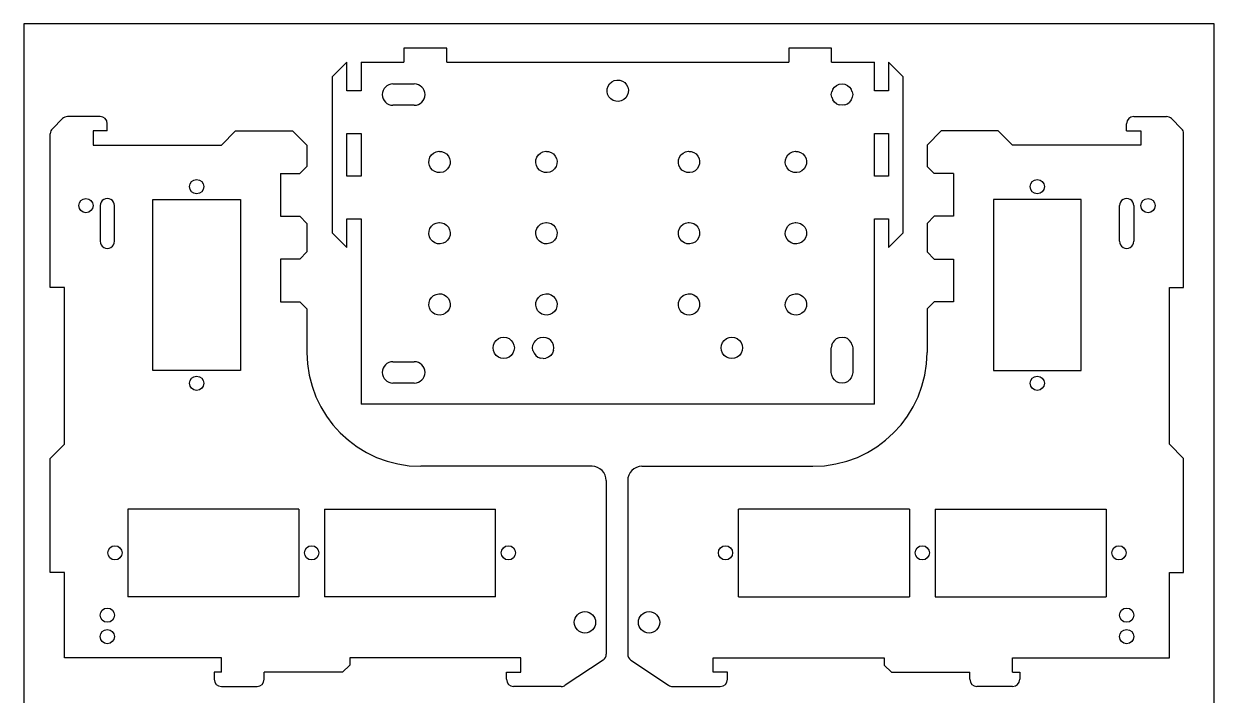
# Model space of a CAD drawing. Header units: inches. Extents: x 222 to 389, y -88 to 138.
# Drawn here: x 222.2 to 389.2, y 44.2 to 138.4 of the extents above; entities that cross this region are included whole.
import ezdxf

# ---------------------------------------------------------------- set-up
doc = ezdxf.new("R2010")
doc.units = ezdxf.units.IN
doc.header["$MEASUREMENT"] = 0

msp = doc.modelspace()

# ---------------------------------------------------------------- linework, layer by layer
for p, q in [((275.54, 135.03), (275.54, 133.03)), ((281.54, 135.03), (275.54, 135.03)), ((281.54, 133.03), (281.54, 135.03)), ((329.54, 135.03), (329.54, 133.03)), ((335.54, 135.03), (329.54, 135.03)), ((335.54, 133.03), (335.54, 135.03)), ((265.54, 131.03), (267.54, 133.03)), ((267.54, 129.03), (267.54, 133.03)), ((269.54, 133.03), (269.54, 129.03)), ((269.54, 133.03), (275.54, 133.03)), ((281.54, 133.03), (329.54, 133.03)), ((335.54, 133.03), (341.54, 133.03)), ((341.54, 129.03), (341.54, 133.03)), ((345.54, 131.03), (343.54, 133.03)), ((343.54, 133.03), (343.54, 129.03)), ((265.54, 109.03), (265.54, 131.03)), ((304.4, 130.02), (304.7, 130.28)), ((304.7, 130.28), (305.05, 130.45)), ((305.05, 130.45), (305.43, 130.53)), ((305.43, 130.53), (305.54, 130.52)), ((305.54, 130.52), (305.82, 130.51)), ((305.82, 130.51), (306.19, 130.38)), ((306.19, 130.38), (306.52, 130.17)), ((345.54, 131.03), (345.54, 109.03)), ((269.54, 129.03), (267.54, 129.03)), ((274, 129.99), (277, 129.99)), ((304.04, 128.93), (304.06, 129.32)), ((304.12, 128.54), (304.04, 128.93)), ((304.06, 129.32), (304.19, 129.69)), ((304.19, 129.69), (304.4, 130.02)), ((306.52, 130.17), (306.78, 129.87)), ((306.78, 129.87), (306.95, 129.52)), ((307.01, 128.75), (306.88, 128.38)), ((306.95, 129.52), (307.03, 129.14)), ((307.03, 129.14), (307.01, 128.75)), ((335.5, 128.49), (335.55, 128.88)), ((335.7, 129.24), (335.55, 128.88)), ((335.7, 129.24), (335.94, 129.55)), ((335.94, 129.55), (336.25, 129.79)), ((336.25, 129.79), (336.61, 129.94)), ((336.61, 129.94), (337, 129.99)), ((337, 129.99), (337.38, 129.94)), ((337.38, 129.94), (337.75, 129.79)), ((337.75, 129.79), (338.06, 129.55)), ((338.06, 129.55), (338.29, 129.24)), ((338.44, 128.88), (338.29, 129.24)), ((338.44, 128.88), (338.5, 128.49)), ((343.54, 129.03), (341.54, 129.03)), ((277, 126.99), (274, 126.99)), ((304.29, 128.19), (304.12, 128.54)), ((304.55, 127.9), (304.29, 128.19)), ((304.88, 127.68), (304.55, 127.9)), ((305.25, 127.56), (304.88, 127.68)), ((305.64, 127.54), (305.25, 127.56)), ((306.03, 127.62), (305.64, 127.54)), ((306.38, 127.79), (306.03, 127.62)), ((306.67, 128.05), (306.38, 127.79)), ((306.88, 128.38), (306.67, 128.05)), ((335.55, 128.11), (335.5, 128.49)), ((335.55, 128.11), (335.7, 127.74)), ((335.94, 127.43), (335.7, 127.74)), ((336.25, 127.19), (335.94, 127.43)), ((336.25, 127.19), (336.61, 127.04)), ((337, 126.99), (336.61, 127.04)), ((337.38, 127.04), (337, 126.99)), ((337.38, 127.04), (337.75, 127.19)), ((337.75, 127.19), (338.06, 127.43)), ((338.29, 127.74), (338.06, 127.43)), ((338.44, 128.11), (338.29, 127.74)), ((338.5, 128.49), (338.44, 128.11)), ((232.93, 125.41), (228.34, 125.41)), ((377.93, 125.41), (382.51, 125.41)), ((227.63, 125.12), (226.22, 123.7)), ((233.93, 123.41), (233.93, 124.41)), ((376.93, 123.41), (376.93, 124.41)), ((383.22, 125.12), (384.63, 123.7)), ((225.93, 101.41), (225.93, 123)), ((231.93, 123.41), (231.93, 121.41)), ((233.93, 123.41), (231.93, 123.41)), ((251.93, 123.41), (249.93, 121.41)), ((251.93, 123.41), (259.93, 123.41)), ((259.93, 123.41), (261.93, 121.41)), ((267.54, 123.03), (269.54, 123.03)), ((267.54, 117.03), (267.54, 123.03)), ((269.54, 123.03), (269.54, 117.03)), ((341.54, 123.03), (343.54, 123.03)), ((341.54, 117.03), (341.54, 123.03)), ((343.54, 123.03), (343.54, 117.03)), ((350.93, 123.41), (348.93, 121.41)), ((358.93, 123.41), (350.93, 123.41)), ((358.93, 123.41), (360.93, 121.41)), ((376.93, 123.41), (378.93, 123.41)), ((378.93, 123.41), (378.93, 121.41)), ((384.93, 101.41), (384.93, 123)), ((231.93, 121.41), (249.93, 121.41)), ((261.93, 121.41), (261.93, 118.41)), ((279.4, 120.02), (279.7, 120.28)), ((279.7, 120.28), (280.05, 120.45)), ((280.05, 120.45), (280.43, 120.53)), ((280.43, 120.53), (280.54, 120.52)), ((280.54, 120.52), (280.82, 120.51)), ((280.82, 120.51), (281.19, 120.38)), ((281.19, 120.38), (281.52, 120.17)), ((294.4, 120.02), (294.7, 120.28)), ((294.7, 120.28), (295.05, 120.45)), ((295.05, 120.45), (295.43, 120.53)), ((295.43, 120.53), (295.54, 120.52)), ((295.54, 120.52), (295.82, 120.51)), ((295.82, 120.51), (296.19, 120.38)), ((296.19, 120.38), (296.52, 120.17)), ((314.4, 120.02), (314.7, 120.28)), ((314.7, 120.28), (315.05, 120.45)), ((315.05, 120.45), (315.43, 120.53)), ((315.43, 120.53), (315.54, 120.52)), ((315.54, 120.52), (315.82, 120.51)), ((315.82, 120.51), (316.19, 120.38)), ((316.19, 120.38), (316.52, 120.17)), ((329.4, 120.02), (329.7, 120.28)), ((329.7, 120.28), (330.05, 120.45)), ((330.05, 120.45), (330.43, 120.53)), ((330.43, 120.53), (330.54, 120.52)), ((330.54, 120.52), (330.82, 120.51)), ((330.82, 120.51), (331.19, 120.38)), ((331.19, 120.38), (331.52, 120.17)), ((348.93, 121.41), (348.93, 118.41)), ((378.93, 121.41), (360.93, 121.41)), ((279.04, 118.93), (279.06, 119.32)), ((279.12, 118.54), (279.04, 118.93)), ((279.06, 119.32), (279.19, 119.69)), ((279.19, 119.69), (279.4, 120.02)), ((281.52, 120.17), (281.78, 119.87)), ((281.78, 119.87), (281.95, 119.52)), ((282.01, 118.75), (281.88, 118.38)), ((281.95, 119.52), (282.03, 119.14)), ((282.03, 119.14), (282.01, 118.75)), ((294.04, 118.93), (294.06, 119.32)), ((294.12, 118.54), (294.04, 118.93)), ((294.06, 119.32), (294.19, 119.69)), ((294.19, 119.69), (294.4, 120.02)), ((296.52, 120.17), (296.78, 119.87)), ((296.78, 119.87), (296.95, 119.52)), ((297.01, 118.75), (296.88, 118.38)), ((296.95, 119.52), (297.03, 119.14)), ((297.03, 119.14), (297.01, 118.75)), ((314.04, 118.93), (314.06, 119.32)), ((314.12, 118.54), (314.04, 118.93)), ((314.06, 119.32), (314.19, 119.69)), ((314.19, 119.69), (314.4, 120.02)), ((316.52, 120.17), (316.78, 119.87)), ((316.78, 119.87), (316.95, 119.52)), ((317.01, 118.75), (316.88, 118.38)), ((316.95, 119.52), (317.03, 119.14)), ((317.03, 119.14), (317.01, 118.75)), ((329.04, 118.93), (329.06, 119.32)), ((329.12, 118.54), (329.04, 118.93)), ((329.06, 119.32), (329.19, 119.69)), ((329.19, 119.69), (329.4, 120.02)), ((331.52, 120.17), (331.78, 119.87)), ((331.78, 119.87), (331.95, 119.52)), ((332.01, 118.75), (331.88, 118.38)), ((331.95, 119.52), (332.03, 119.14)), ((332.03, 119.14), (332.01, 118.75)), ((258.21, 117.41), (260.93, 117.41)), ((258.21, 117.41), (258.21, 111.41)), ((261.93, 118.41), (260.93, 117.41)), ((269.54, 117.03), (267.54, 117.03)), ((279.29, 118.19), (279.12, 118.54)), ((279.55, 117.9), (279.29, 118.19)), ((279.88, 117.68), (279.55, 117.9)), ((280.25, 117.56), (279.88, 117.68)), ((280.64, 117.54), (280.25, 117.56)), ((281.03, 117.62), (280.64, 117.54)), ((281.38, 117.79), (281.03, 117.62)), ((281.67, 118.05), (281.38, 117.79)), ((281.88, 118.38), (281.67, 118.05)), ((294.29, 118.19), (294.12, 118.54)), ((294.55, 117.9), (294.29, 118.19)), ((294.88, 117.68), (294.55, 117.9)), ((295.25, 117.56), (294.88, 117.68)), ((295.64, 117.54), (295.25, 117.56)), ((296.03, 117.62), (295.64, 117.54)), ((296.38, 117.79), (296.03, 117.62)), ((296.67, 118.05), (296.38, 117.79)), ((296.88, 118.38), (296.67, 118.05)), ((314.29, 118.19), (314.12, 118.54)), ((314.55, 117.9), (314.29, 118.19)), ((314.88, 117.68), (314.55, 117.9)), ((315.25, 117.56), (314.88, 117.68)), ((315.64, 117.54), (315.25, 117.56)), ((316.03, 117.62), (315.64, 117.54)), ((316.38, 117.79), (316.03, 117.62)), ((316.67, 118.05), (316.38, 117.79)), ((316.88, 118.38), (316.67, 118.05)), ((329.29, 118.19), (329.12, 118.54)), ((329.55, 117.9), (329.29, 118.19)), ((329.88, 117.68), (329.55, 117.9)), ((330.25, 117.56), (329.88, 117.68)), ((330.64, 117.54), (330.25, 117.56)), ((331.03, 117.62), (330.64, 117.54)), ((331.38, 117.79), (331.03, 117.62)), ((331.67, 118.05), (331.38, 117.79)), ((331.88, 118.38), (331.67, 118.05)), ((343.54, 117.03), (341.54, 117.03)), ((348.93, 118.41), (349.93, 117.41)), ((352.64, 117.41), (349.93, 117.41)), ((352.64, 117.41), (352.64, 111.41)), ((240.31, 89.77), (240.31, 113.77)), ((240.31, 113.77), (252.61, 113.77)), ((252.61, 113.77), (252.61, 89.77)), ((358.24, 113.77), (358.24, 89.77)), ((370.54, 113.77), (358.24, 113.77)), ((370.54, 89.77), (370.54, 113.77)), ((232.93, 112.91), (232.93, 107.91)), ((234.93, 107.91), (234.93, 112.91)), ((375.93, 107.91), (375.93, 112.91)), ((377.93, 112.91), (377.93, 107.91)), ((258.21, 111.41), (260.93, 111.41)), ((260.93, 111.41), (261.93, 110.41)), ((261.93, 110.41), (261.93, 106.41)), ((267.54, 111.03), (269.54, 111.03)), ((267.54, 107.03), (267.54, 111.03)), ((269.54, 111.03), (269.54, 85.03)), ((279.4, 110.02), (279.7, 110.28)), ((279.7, 110.28), (280.05, 110.45)), ((280.05, 110.45), (280.43, 110.53)), ((280.43, 110.53), (280.54, 110.52)), ((280.54, 110.52), (280.82, 110.51)), ((280.82, 110.51), (281.19, 110.38)), ((281.19, 110.38), (281.52, 110.17)), ((294.4, 110.02), (294.7, 110.28)), ((294.7, 110.28), (295.05, 110.45)), ((295.05, 110.45), (295.43, 110.53)), ((295.43, 110.53), (295.54, 110.52)), ((295.54, 110.52), (295.82, 110.51)), ((295.82, 110.51), (296.19, 110.38)), ((296.19, 110.38), (296.52, 110.17)), ((314.4, 110.02), (314.7, 110.28)), ((314.7, 110.28), (315.05, 110.45)), ((315.05, 110.45), (315.43, 110.53)), ((315.43, 110.53), (315.54, 110.52)), ((315.54, 110.52), (315.82, 110.51)), ((315.82, 110.51), (316.19, 110.38)), ((316.19, 110.38), (316.52, 110.17)), ((329.4, 110.02), (329.7, 110.28)), ((329.7, 110.28), (330.05, 110.45)), ((330.05, 110.45), (330.43, 110.53)), ((330.43, 110.53), (330.54, 110.52)), ((330.54, 110.52), (330.82, 110.51)), ((330.82, 110.51), (331.19, 110.38)), ((331.19, 110.38), (331.52, 110.17)), ((341.54, 111.03), (343.54, 111.03)), ((341.54, 85.03), (341.54, 111.03)), ((343.54, 111.03), (343.54, 107.03)), ((349.93, 111.41), (348.93, 110.41)), ((348.93, 110.41), (348.93, 106.41)), ((352.64, 111.41), (349.93, 111.41)), ((265.54, 109.03), (267.54, 107.03)), ((279.04, 108.93), (279.06, 109.32)), ((279.12, 108.54), (279.04, 108.93)), ((279.06, 109.32), (279.19, 109.69)), ((279.19, 109.69), (279.4, 110.02)), ((281.52, 110.17), (281.78, 109.87)), ((281.78, 109.87), (281.95, 109.52)), ((282.01, 108.75), (281.88, 108.38)), ((281.95, 109.52), (282.03, 109.14)), ((282.03, 109.14), (282.01, 108.75)), ((294.04, 108.93), (294.06, 109.32)), ((294.12, 108.54), (294.04, 108.93)), ((294.06, 109.32), (294.19, 109.69)), ((294.19, 109.69), (294.4, 110.02)), ((296.52, 110.17), (296.78, 109.87)), ((296.78, 109.87), (296.95, 109.52)), ((297.01, 108.75), (296.88, 108.38)), ((296.95, 109.52), (297.03, 109.14)), ((297.03, 109.14), (297.01, 108.75)), ((314.04, 108.93), (314.06, 109.32)), ((314.12, 108.54), (314.04, 108.93)), ((314.06, 109.32), (314.19, 109.69)), ((314.19, 109.69), (314.4, 110.02)), ((316.52, 110.17), (316.78, 109.87)), ((316.78, 109.87), (316.95, 109.52)), ((317.01, 108.75), (316.88, 108.38)), ((316.95, 109.52), (317.03, 109.14)), ((317.03, 109.14), (317.01, 108.75)), ((329.04, 108.93), (329.06, 109.32)), ((329.12, 108.54), (329.04, 108.93)), ((329.06, 109.32), (329.19, 109.69)), ((329.19, 109.69), (329.4, 110.02)), ((331.52, 110.17), (331.78, 109.87)), ((331.78, 109.87), (331.95, 109.52)), ((332.01, 108.75), (331.88, 108.38)), ((331.95, 109.52), (332.03, 109.14)), ((332.03, 109.14), (332.01, 108.75)), ((343.54, 107.03), (345.54, 109.03)), ((279.29, 108.19), (279.12, 108.54)), ((279.55, 107.9), (279.29, 108.19)), ((279.88, 107.68), (279.55, 107.9)), ((280.25, 107.56), (279.88, 107.68)), ((280.64, 107.54), (280.25, 107.56)), ((281.03, 107.62), (280.64, 107.54)), ((281.38, 107.79), (281.03, 107.62)), ((281.67, 108.05), (281.38, 107.79)), ((281.88, 108.38), (281.67, 108.05)), ((294.29, 108.19), (294.12, 108.54)), ((294.55, 107.9), (294.29, 108.19)), ((294.88, 107.68), (294.55, 107.9)), ((295.25, 107.56), (294.88, 107.68)), ((295.64, 107.54), (295.25, 107.56)), ((296.03, 107.62), (295.64, 107.54)), ((296.38, 107.79), (296.03, 107.62)), ((296.67, 108.05), (296.38, 107.79)), ((296.88, 108.38), (296.67, 108.05)), ((314.29, 108.19), (314.12, 108.54)), ((314.55, 107.9), (314.29, 108.19)), ((314.88, 107.68), (314.55, 107.9)), ((315.25, 107.56), (314.88, 107.68)), ((315.64, 107.54), (315.25, 107.56)), ((316.03, 107.62), (315.64, 107.54)), ((316.38, 107.79), (316.03, 107.62)), ((316.67, 108.05), (316.38, 107.79)), ((316.88, 108.38), (316.67, 108.05)), ((329.29, 108.19), (329.12, 108.54)), ((329.55, 107.9), (329.29, 108.19)), ((329.88, 107.68), (329.55, 107.9)), ((330.25, 107.56), (329.88, 107.68)), ((330.64, 107.54), (330.25, 107.56)), ((331.03, 107.62), (330.64, 107.54)), ((331.38, 107.79), (331.03, 107.62)), ((331.67, 108.05), (331.38, 107.79)), ((331.88, 108.38), (331.67, 108.05)), ((258.21, 105.41), (258.21, 99.41)), ((260.93, 105.41), (258.21, 105.41)), ((261.93, 106.41), (260.93, 105.41)), ((348.93, 106.41), (349.93, 105.41)), ((349.93, 105.41), (352.64, 105.41)), ((352.64, 105.41), (352.64, 99.41)), ((227.93, 101.41), (225.93, 101.41)), ((227.93, 79.41), (227.93, 101.41)), ((279.4, 100.02), (279.7, 100.28)), ((279.7, 100.28), (280.05, 100.45)), ((280.05, 100.45), (280.43, 100.53)), ((280.43, 100.53), (280.54, 100.52)), ((280.54, 100.52), (280.82, 100.51)), ((280.82, 100.51), (281.19, 100.38)), ((281.19, 100.38), (281.52, 100.17)), ((294.4, 100.02), (294.7, 100.28)), ((294.7, 100.28), (295.05, 100.45)), ((295.05, 100.45), (295.43, 100.53)), ((295.43, 100.53), (295.54, 100.52)), ((295.54, 100.52), (295.82, 100.51)), ((295.82, 100.51), (296.19, 100.38)), ((296.19, 100.38), (296.52, 100.17)), ((314.4, 100.02), (314.7, 100.28)), ((314.7, 100.28), (315.05, 100.45)), ((315.05, 100.45), (315.43, 100.53)), ((315.43, 100.53), (315.54, 100.52)), ((315.54, 100.52), (315.82, 100.51)), ((315.82, 100.51), (316.19, 100.38)), ((316.19, 100.38), (316.52, 100.17)), ((329.4, 100.02), (329.7, 100.28)), ((329.7, 100.28), (330.05, 100.45)), ((330.05, 100.45), (330.43, 100.53)), ((330.43, 100.53), (330.54, 100.52)), ((330.54, 100.52), (330.82, 100.51)), ((330.82, 100.51), (331.19, 100.38)), ((331.19, 100.38), (331.52, 100.17)), ((382.93, 101.41), (384.93, 101.41)), ((382.93, 79.41), (382.93, 101.41)), ((258.21, 99.41), (260.93, 99.41)), ((260.93, 99.41), (261.93, 98.41)), ((279.04, 98.93), (279.06, 99.32)), ((279.12, 98.54), (279.04, 98.93)), ((279.06, 99.32), (279.19, 99.69)), ((279.29, 98.19), (279.12, 98.54)), ((279.19, 99.69), (279.4, 100.02)), ((281.52, 100.17), (281.78, 99.87)), ((281.78, 99.87), (281.95, 99.52)), ((282.01, 98.75), (281.88, 98.38)), ((281.95, 99.52), (282.03, 99.14)), ((282.03, 99.14), (282.01, 98.75)), ((294.04, 98.93), (294.06, 99.32)), ((294.12, 98.54), (294.04, 98.93)), ((294.06, 99.32), (294.19, 99.69)), ((294.29, 98.19), (294.12, 98.54)), ((294.19, 99.69), (294.4, 100.02)), ((296.52, 100.17), (296.78, 99.87)), ((296.78, 99.87), (296.95, 99.52)), ((297.01, 98.75), (296.88, 98.38)), ((296.95, 99.52), (297.03, 99.14)), ((297.03, 99.14), (297.01, 98.75)), ((314.04, 98.93), (314.06, 99.32)), ((314.12, 98.54), (314.04, 98.93)), ((314.06, 99.32), (314.19, 99.69)), ((314.29, 98.19), (314.12, 98.54)), ((314.19, 99.69), (314.4, 100.02)), ((316.52, 100.17), (316.78, 99.87)), ((316.78, 99.87), (316.95, 99.52)), ((317.01, 98.75), (316.88, 98.38)), ((316.95, 99.52), (317.03, 99.14)), ((317.03, 99.14), (317.01, 98.75)), ((329.04, 98.93), (329.06, 99.32)), ((329.12, 98.54), (329.04, 98.93)), ((329.06, 99.32), (329.19, 99.69)), ((329.29, 98.19), (329.12, 98.54)), ((329.19, 99.69), (329.4, 100.02)), ((331.52, 100.17), (331.78, 99.87)), ((331.78, 99.87), (331.95, 99.52)), ((332.01, 98.75), (331.88, 98.38)), ((331.95, 99.52), (332.03, 99.14)), ((332.03, 99.14), (332.01, 98.75)), ((349.93, 99.41), (348.93, 98.41)), ((352.64, 99.41), (349.93, 99.41)), ((261.93, 98.41), (261.93, 92.31)), ((279.55, 97.9), (279.29, 98.19)), ((279.88, 97.68), (279.55, 97.9)), ((280.25, 97.56), (279.88, 97.68)), ((280.64, 97.54), (280.25, 97.56)), ((281.03, 97.62), (280.64, 97.54)), ((281.38, 97.79), (281.03, 97.62)), ((281.67, 98.05), (281.38, 97.79)), ((281.88, 98.38), (281.67, 98.05)), ((294.55, 97.9), (294.29, 98.19)), ((294.88, 97.68), (294.55, 97.9)), ((295.25, 97.56), (294.88, 97.68)), ((295.64, 97.54), (295.25, 97.56)), ((296.03, 97.62), (295.64, 97.54)), ((296.38, 97.79), (296.03, 97.62)), ((296.67, 98.05), (296.38, 97.79)), ((296.88, 98.38), (296.67, 98.05)), ((314.55, 97.9), (314.29, 98.19)), ((314.88, 97.68), (314.55, 97.9)), ((315.25, 97.56), (314.88, 97.68)), ((315.64, 97.54), (315.25, 97.56)), ((316.03, 97.62), (315.64, 97.54)), ((316.38, 97.79), (316.03, 97.62)), ((316.67, 98.05), (316.38, 97.79)), ((316.88, 98.38), (316.67, 98.05)), ((329.55, 97.9), (329.29, 98.19)), ((329.88, 97.68), (329.55, 97.9)), ((330.25, 97.56), (329.88, 97.68)), ((330.64, 97.54), (330.25, 97.56)), ((331.03, 97.62), (330.64, 97.54)), ((331.38, 97.79), (331.03, 97.62)), ((331.67, 98.05), (331.38, 97.79)), ((331.88, 98.38), (331.67, 98.05)), ((348.93, 98.41), (348.93, 92.31)), ((288.09, 93.32), (288.24, 93.68)), ((288.24, 93.68), (288.48, 93.99)), ((288.48, 93.99), (288.79, 94.23)), ((288.79, 94.23), (289.15, 94.38)), ((289.15, 94.38), (289.54, 94.43)), ((289.54, 94.43), (289.92, 94.38)), ((289.92, 94.38), (290.29, 94.23)), ((290.29, 94.23), (290.6, 93.99)), ((290.6, 93.99), (290.83, 93.68)), ((290.83, 93.68), (290.98, 93.32)), ((293.64, 93.32), (293.79, 93.68)), ((293.79, 93.68), (294.03, 93.99)), ((294.34, 94.23), (294.03, 93.99)), ((294.34, 94.23), (294.7, 94.38)), ((294.7, 94.38), (295.09, 94.43)), ((295.09, 94.43), (295.47, 94.38)), ((295.47, 94.38), (295.84, 94.23)), ((296.15, 93.99), (295.84, 94.23)), ((296.38, 93.68), (296.15, 93.99)), ((296.53, 93.32), (296.38, 93.68)), ((320.09, 93.32), (320.24, 93.68)), ((320.24, 93.68), (320.48, 93.99)), ((320.48, 93.99), (320.79, 94.23)), ((320.79, 94.23), (321.15, 94.38)), ((321.15, 94.38), (321.54, 94.43)), ((321.54, 94.43), (321.92, 94.38)), ((321.92, 94.38), (322.29, 94.23)), ((322.29, 94.23), (322.6, 93.99)), ((322.6, 93.99), (322.83, 93.68)), ((322.83, 93.68), (322.98, 93.32)), ((335.55, 93.32), (335.7, 93.68)), ((335.94, 93.99), (335.7, 93.68)), ((335.94, 93.99), (336.25, 94.23)), ((336.25, 94.23), (336.61, 94.38)), ((336.61, 94.38), (337, 94.43)), ((337, 94.43), (337.38, 94.38)), ((337.75, 94.23), (337.38, 94.38)), ((337.75, 94.23), (338.06, 93.99)), ((338.29, 93.68), (338.06, 93.99)), ((338.44, 93.32), (338.29, 93.68)), ((288.04, 92.93), (288.09, 93.32)), ((288.09, 92.55), (288.04, 92.93)), ((288.24, 92.18), (288.09, 92.55)), ((288.48, 91.87), (288.24, 92.18)), ((288.79, 91.63), (288.48, 91.87)), ((290.6, 91.87), (290.29, 91.63)), ((290.83, 92.18), (290.6, 91.87)), ((290.98, 92.55), (290.83, 92.18)), ((290.98, 93.32), (291.04, 92.93)), ((291.04, 92.93), (290.98, 92.55)), ((293.59, 92.93), (293.64, 93.32)), ((293.64, 92.55), (293.59, 92.93)), ((293.64, 92.55), (293.79, 92.18)), ((293.79, 92.18), (294.03, 91.87)), ((294.03, 91.87), (294.34, 91.63)), ((296.15, 91.87), (295.84, 91.63)), ((296.38, 92.18), (296.15, 91.87)), ((296.53, 92.55), (296.38, 92.18)), ((296.59, 92.93), (296.53, 93.32)), ((296.53, 92.55), (296.59, 92.93)), ((320.04, 92.93), (320.09, 93.32)), ((320.09, 92.55), (320.04, 92.93)), ((320.24, 92.18), (320.09, 92.55)), ((320.48, 91.87), (320.24, 92.18)), ((320.79, 91.63), (320.48, 91.87)), ((322.6, 91.87), (322.29, 91.63)), ((322.83, 92.18), (322.6, 91.87)), ((322.98, 92.55), (322.83, 92.18)), ((322.98, 93.32), (323.04, 92.93)), ((323.04, 92.93), (322.98, 92.55)), ((335.55, 93.32), (335.5, 92.93)), ((335.5, 89.49), (335.5, 92.93)), ((338.44, 93.32), (338.5, 92.93)), ((338.5, 92.93), (338.5, 89.49)), ((274, 90.99), (277, 90.99)), ((289.15, 91.48), (288.79, 91.63)), ((289.54, 91.43), (289.15, 91.48)), ((289.92, 91.48), (289.54, 91.43)), ((290.29, 91.63), (289.92, 91.48)), ((294.34, 91.63), (294.7, 91.48)), ((295.09, 91.43), (294.7, 91.48)), ((295.09, 91.43), (295.47, 91.48)), ((295.84, 91.63), (295.47, 91.48)), ((321.15, 91.48), (320.79, 91.63)), ((321.54, 91.43), (321.15, 91.48)), ((321.92, 91.48), (321.54, 91.43)), ((322.29, 91.63), (321.92, 91.48)), ((252.61, 89.77), (240.31, 89.77)), ((335.55, 89.11), (335.5, 89.49)), ((335.7, 88.74), (335.55, 89.11)), ((335.94, 88.43), (335.7, 88.74)), ((338.29, 88.74), (338.06, 88.43)), ((338.44, 89.11), (338.29, 88.74)), ((338.5, 89.49), (338.44, 89.11)), ((358.24, 89.77), (370.54, 89.77)), ((277, 87.99), (274, 87.99)), ((336.25, 88.19), (335.94, 88.43)), ((336.61, 88.04), (336.25, 88.19)), ((337, 87.99), (336.61, 88.04)), ((337.38, 88.04), (337, 87.99)), ((337.75, 88.19), (337.38, 88.04)), ((338.06, 88.43), (337.75, 88.19)), ((341.54, 85.03), (269.54, 85.03)), ((225.93, 77.41), (227.93, 79.41)), ((384.93, 77.41), (382.93, 79.41)), ((225.93, 61.41), (225.93, 77.41)), ((384.93, 61.41), (384.93, 77.41)), ((301.93, 76.31), (277.93, 76.31)), ((308.93, 76.31), (332.93, 76.31)), ((303.93, 74.31), (303.93, 49.95)), ((306.93, 74.31), (306.93, 49.95)), ((236.8, 70.31), (236.8, 58.01)), ((260.8, 70.31), (236.8, 70.31)), ((260.8, 70.31), (260.8, 58.01)), ((264.4, 70.31), (264.4, 58.01)), ((264.4, 70.31), (288.4, 70.31)), ((288.4, 58.01), (288.4, 70.31)), ((346.46, 70.31), (322.46, 70.31)), ((322.46, 58.01), (322.46, 70.31)), ((346.46, 70.31), (346.46, 58.01)), ((350.06, 70.31), (350.06, 58.01)), ((350.06, 70.31), (374.06, 70.31)), ((374.06, 70.31), (374.06, 58.01)), ((227.93, 61.41), (225.93, 61.41)), ((227.93, 49.41), (227.93, 61.41)), ((382.93, 49.41), (382.93, 61.41)), ((382.93, 61.41), (384.93, 61.41)), ((260.8, 58.01), (236.8, 58.01)), ((288.4, 58.01), (264.4, 58.01)), ((322.46, 58.01), (346.46, 58.01)), ((350.06, 58.01), (374.06, 58.01)), ((249.93, 49.41), (227.93, 49.41)), ((249.93, 47.41), (249.93, 49.41)), ((267.93, 49.41), (267.93, 48.41)), ((291.93, 49.41), (267.93, 49.41)), ((291.93, 47.41), (291.93, 49.41)), ((303.48, 49.11), (298.18, 45.58)), ((307.37, 49.11), (312.67, 45.58)), ((318.93, 47.41), (318.93, 49.41)), ((318.93, 49.41), (342.93, 49.41)), ((342.93, 49.41), (342.93, 48.41)), ((360.93, 49.41), (382.93, 49.41)), ((360.93, 47.41), (360.93, 49.41)), ((248.93, 47.41), (248.93, 46.41)), ((249.93, 47.41), (248.93, 47.41)), ((266.93, 47.41), (255.93, 47.41)), ((255.93, 46.41), (255.93, 47.41)), ((266.93, 47.41), (267.93, 48.41)), ((289.93, 46.41), (289.93, 47.41)), ((289.93, 47.41), (291.93, 47.41)), ((320.93, 47.41), (318.93, 47.41)), ((320.93, 46.41), (320.93, 47.41)), ((343.93, 47.41), (342.93, 48.41)), ((343.93, 47.41), (354.93, 47.41)), ((354.93, 46.41), (354.93, 47.41)), ((360.93, 47.41), (361.93, 47.41)), ((361.93, 47.41), (361.93, 46.41)), ((249.93, 45.41), (254.93, 45.41)), ((297.62, 45.41), (290.93, 45.41)), ((313.23, 45.41), (319.93, 45.41)), ((360.93, 45.41), (355.93, 45.41))]:
    msp.add_line(p, q)
msp.add_lwpolyline([(222.21, -87.57), (389.21, -87.57), (389.21, 138.43), (222.21, 138.43)], close=True)
for centre, radius in [((246.46, 115.57), 1), ((364.39, 115.57), 1), ((230.93, 112.91), 1), ((379.93, 112.91), 1), ((246.46, 87.97), 1), ((364.39, 87.97), 1), ((235, 64.16), 1), ((262.6, 64.16), 1), ((290.2, 64.16), 1), ((320.66, 64.16), 1), ((348.26, 64.16), 1), ((375.85, 64.16), 1), ((233.93, 55.41), 1), ((300.93, 54.41), 1.5), ((309.93, 54.41), 1.5), ((376.93, 55.41), 1), ((233.92, 52.41), 0.999), ((376.93, 52.41), 0.999)]:
    msp.add_circle(centre, radius)
for centre, radius, start, end in [((274, 128.49), 1.5, 90, 270), ((277, 128.49), 1.5, 270, 90), ((228.34, 124.41), 1, 90, 135), ((232.93, 124.41), 1, 360, 90), ((377.93, 124.41), 1, 90, 180), ((382.51, 124.41), 1, 45, 90), ((226.93, 123), 1, 135, 180), ((383.93, 123), 1, 0, 45), ((233.93, 112.91), 1, 359.973, 180.027), ((376.93, 112.91), 1, 359.973, 180.027), ((233.93, 107.91), 1, 179.973, 0.027), ((376.93, 107.91), 1, 179.973, 0.027), ((277.93, 92.31), 16, 180, 270), ((332.93, 92.31), 16, 270, 0), ((274, 89.49), 1.5, 90, 270), ((277, 89.49), 1.5, 270, 90), ((301.93, 74.31), 2, 0, 90), ((308.93, 74.31), 2, 90, 180), ((302.93, 49.95), 1, 303.6901, 0), ((307.93, 49.95), 1, 180, 236.3099), ((249.93, 46.41), 1, 180, 270), ((254.93, 46.41), 1, 270, 0), ((290.93, 46.41), 1, 180, 270), ((297.62, 46.41), 1, 270, 303.6901), ((313.23, 46.41), 1, 236.3099, 270), ((319.93, 46.41), 1, 270, 0), ((355.93, 46.41), 1, 180, 270), ((360.93, 46.41), 1, 270, 0)]:
    msp.add_arc(centre, radius, start, end)

doc.saveas('drawing.dxf')
